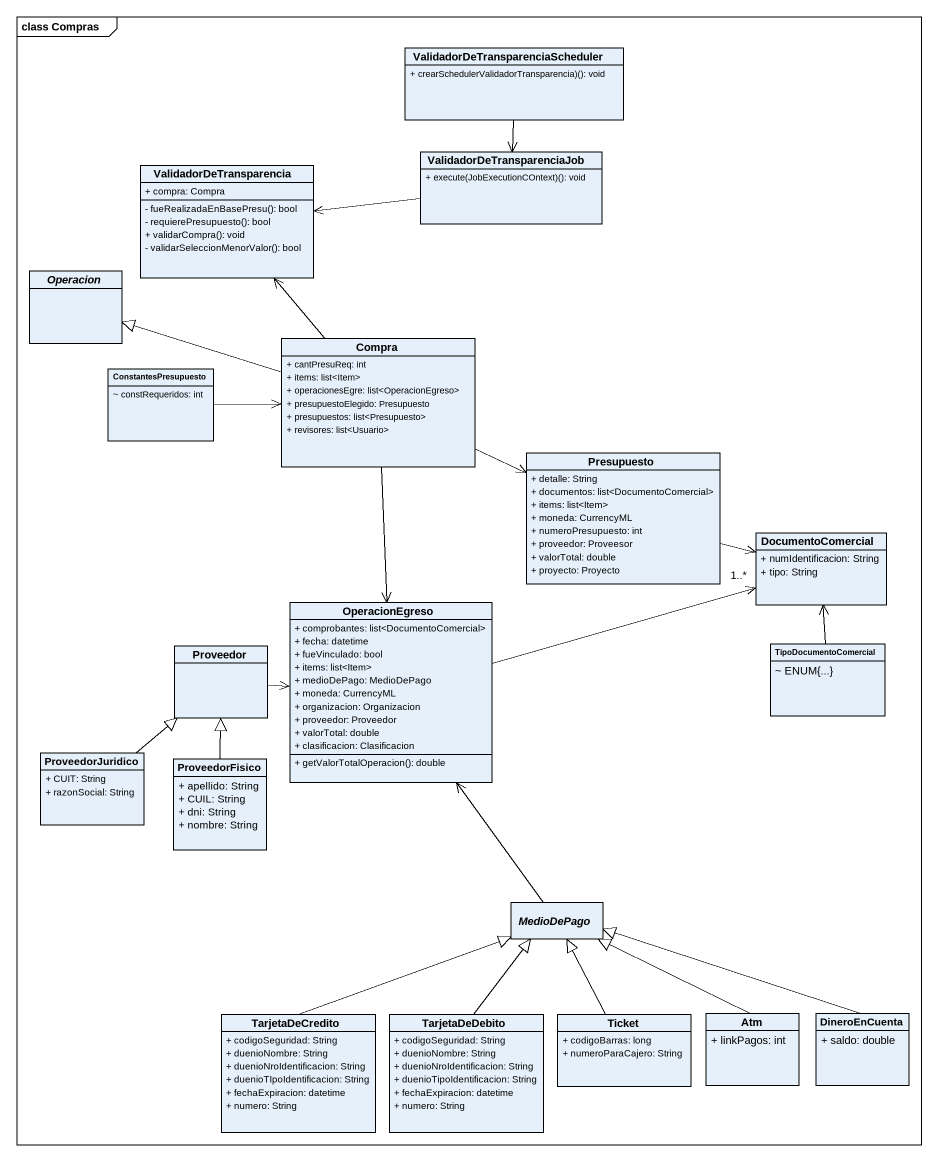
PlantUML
@startuml
mainframe class Compras
hide circle
hide empty members
skinparam classAttributeIconSize 0
class "ValidadorDeTransparenciaScheduler" as ValidadorDeTransparenciaSche {
  + crearSchedulerValidadorTransparencia)(): void
}
class ValidadorDeTransparencia {
  + compra: Compra
  - fueRealizadaEnBasePresu(): bool
  - requierePresupuesto(): bool
  + validarCompra(): void
  - validarSeleccionMenorValor(): bool
}
class ValidadorDeTransparenciaJob {
  + execute(JobExecutionCOntext)(): void
}
abstract class Operacion
class Compra {
  + cantPresuReq: int
  + items: list<Item>
  + operacionesEgre: list<OperacionEgreso>
  + presupuestoElegido: Presupuesto
  + presupuestos: list<Presupuesto>
  + revisores: list<Usuario>
}
class ConstantesPresupuesto {
  ~ constRequeridos: int
}
class Presupuesto {
  + detalle: String
  + documentos: list<DocumentoComercial>
  + items: list<Item>
  + moneda: CurrencyML
  + numeroPresupuesto: int
  + proveedor: Proveesor
  + valorTotal: double
  + proyecto: Proyecto
}
class DocumentoComercial {
  + numIdentificacion: String
  + tipo: String
}
class OperacionEgreso {
  + comprobantes: list<DocumentoComercial>
  + fecha: datetime
  + fueVinculado: bool
  + items: list<Item>
  + medioDePago: MedioDePago
  + moneda: CurrencyML
  + organizacion: Organizacion
  + proveedor: Proveedor
  + valorTotal: double
  + clasificacion: Clasificacion
  + getValorTotalOperacion(): double
}
class Proveedor
class TipoDocumentoComercial {
  ~ ENUM{...}
}
class ProveedorJuridico {
  + CUIT: String
  + razonSocial: String
}
class ProveedorFisico {
  + apellido: String
  + CUIL: String
  + dni: String
  + nombre: String
}
abstract class MedioDePago
class TarjetaDeCredito {
  + codigoSeguridad: String
  + duenioNombre: String
  + duenioNroIdentificacion: String
  + duenioTIpoIdentificacion: String
  + fechaExpiracion: datetime
  + numero: String
}
class TarjetaDeDebito {
  + codigoSeguridad: String
  + duenioNombre: String
  + duenioNroIdentificacion: String
  + duenioTipoIdentificacion: String
  + fechaExpiracion: datetime
  + numero: String
}
class Ticket {
  + codigoBarras: long
  + numeroParaCajero: String
}
class Atm {
  + linkPagos: int
}
class DineroEnCuenta {
  + saldo: double
}
ValidadorDeTransparenciaSche --> ValidadorDeTransparenciaJob
ValidadorDeTransparenciaJob -left-> ValidadorDeTransparencia
Compra -up-> ValidadorDeTransparencia
Compra -left-|> Operacion
Compra -right-> Presupuesto
Compra --> OperacionEgreso
ConstantesPresupuesto -right-> Compra
Presupuesto -right-> DocumentoComercial
OperacionEgreso -right-> "1..*" DocumentoComercial
Proveedor -right-> OperacionEgreso
TipoDocumentoComercial -up-> DocumentoComercial
ProveedorJuridico -up-|> Proveedor
ProveedorFisico -up-|> Proveedor
MedioDePago -up-> OperacionEgreso
TarjetaDeCredito -right-|> MedioDePago
TarjetaDeDebito -up-|> MedioDePago
Ticket -up-|> MedioDePago
Atm -up-|> MedioDePago
DineroEnCuenta -left-|> MedioDePago
@enduml
